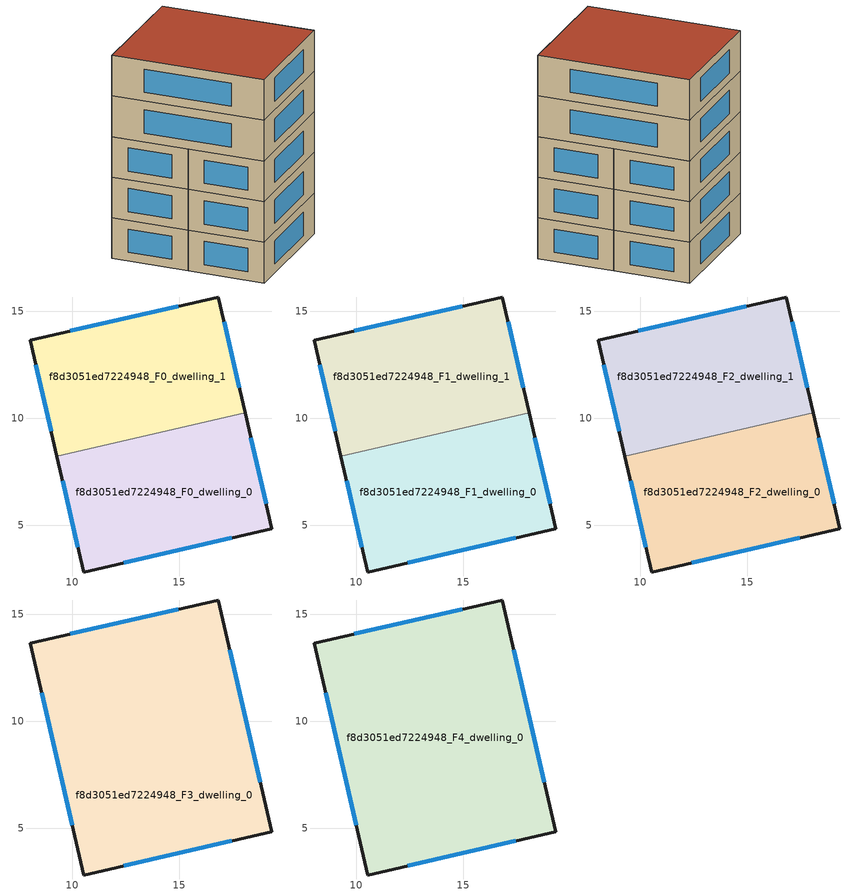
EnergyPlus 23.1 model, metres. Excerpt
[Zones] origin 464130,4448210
f8d3051ed7224948_F0_dwelling_0
 floor ground (EU_floor_Construction): 18.08,10.25 19.34,4.83 10.54,2.81 9.29,8.22 z0
 wall outside (EU_wall_Construction): 9.29,8.22 10.54,2.81 19.34,4.83 18.08,10.25 z0:3
 wall to f8d3051ed7224948_F0_dwelling_1 (EU_wall_Construction): 18.08,10.25 9.29,8.22 z0:3
 window (EU_Window_Construction): 19.07,5.99 18.35,9.09 / 12.42,3.24 17.45,4.4 / 9.56,7.06 10.27,3.97 z0.64:2.36
f8d3051ed7224948_F0_dwelling_1
 floor ground (EU_floor_Construction): 16.83,15.66 18.08,10.25 9.29,8.22 8.04,13.64 z0
 wall outside (EU_wall_Construction): 18.08,10.25 16.83,15.66 8.04,13.64 9.29,8.22 z0:3
 window (EU_Window_Construction): 14.95,15.22 9.92,14.07 / 17.82,11.41 17.1,14.5 / 8.31,12.48 9.02,9.38 z0.64:2.36
f8d3051ed7224948_F1_dwelling_0
 floor to f8d3051ed7224948_F0_dwelling_0 (EU_floor_Construction): 18.08,10.25 19.34,4.83 10.54,2.81 9.29,8.22 z3
 wall outside (EU_wall_Construction): 9.29,8.22 10.54,2.81 19.34,4.83 18.08,10.25 z3:6
 wall to f8d3051ed7224948_F1_dwelling_1 (EU_wall_Construction): 18.08,10.25 9.29,8.22 z3:6
 window (EU_Window_Construction): 19.07,5.99 18.35,9.09 / 12.42,3.24 17.45,4.4 / 9.56,7.06 10.27,3.97 z3.64:5.36
f8d3051ed7224948_F1_dwelling_1
 floor to f8d3051ed7224948_F0_dwelling_1 (EU_floor_Construction): 16.83,15.66 18.08,10.25 9.29,8.22 8.04,13.64 z3
 wall outside (EU_wall_Construction): 18.08,10.25 16.83,15.66 8.04,13.64 9.29,8.22 z3:6
 window (EU_Window_Construction): 14.95,15.22 9.92,14.07 / 17.82,11.41 17.1,14.5 / 8.31,12.48 9.02,9.38 z3.64:5.36
f8d3051ed7224948_F2_dwelling_0
 floor to f8d3051ed7224948_F1_dwelling_0 (EU_floor_Construction): 18.08,10.25 19.34,4.83 10.54,2.81 9.29,8.22 z6
 wall outside (EU_wall_Construction): 9.29,8.22 10.54,2.81 19.34,4.83 18.08,10.25 z6:9
 wall to f8d3051ed7224948_F2_dwelling_1 (EU_wall_Construction): 18.08,10.25 9.29,8.22 z6:9
 window (EU_Window_Construction): 19.07,5.99 18.35,9.09 / 12.42,3.24 17.45,4.4 / 9.56,7.06 10.27,3.97 z6.64:8.36
f8d3051ed7224948_F2_dwelling_1
 floor to f8d3051ed7224948_F1_dwelling_1 (EU_floor_Construction): 16.83,15.66 18.08,10.25 9.29,8.22 8.04,13.64 z6
 wall outside (EU_wall_Construction): 18.08,10.25 16.83,15.66 8.04,13.64 9.29,8.22 z6:9
 window (EU_Window_Construction): 14.95,15.22 9.92,14.07 / 17.82,11.41 17.1,14.5 / 8.31,12.48 9.02,9.38 z6.64:8.36
f8d3051ed7224948_F3_dwelling_0
 floor to f8d3051ed7224948_F2_dwelling_0 (EU_floor_Construction): 18.08,10.25 19.34,4.83 10.54,2.81 9.29,8.22 z9
 floor to f8d3051ed7224948_F2_dwelling_1 (EU_floor_Construction): 16.83,15.66 18.08,10.25 9.29,8.22 8.04,13.64 z9
 wall outside (EU_wall_Construction): 16.83,15.66 8.04,13.64 10.54,2.81 19.34,4.83 16.83,15.66 z9:12
 window (EU_Window_Construction): 14.95,15.22 9.92,14.07 / 18.8,7.15 17.37,13.34 / 12.42,3.24 17.45,4.4 / 8.57,11.32 10,5.13 z9.64:11.36
f8d3051ed7224948_F4_dwelling_0
 floor to f8d3051ed7224948_F3_dwelling_0 (EU_floor_Construction): 16.83,15.66 19.34,4.83 10.54,2.81 8.04,13.64 z12
 wall outside (EU_wall_Construction): 16.83,15.66 8.04,13.64 10.54,2.81 19.34,4.83 16.83,15.66 z12:15
 window (EU_Window_Construction): 14.95,15.22 9.92,14.07 / 18.8,7.15 17.37,13.34 / 12.42,3.24 17.45,4.4 / 8.57,11.32 10,5.13 z12.64:14.36
 roof outside (EU_roof_Construction): 19.34,4.83 16.83,15.66 8.04,13.64 10.54,2.81 z15
[Building]
EU S2 Campaign: North Axis=0; Terrain=City; Solar Distribution=FullExterior
[Site:Location]
Yerevan-Zvartnots.Intl.AP: Latitude=40.15; Longitude=44.383; Time Zone=4; Elevation=854
[SizingPeriod:WeatherFileDays]
AnnualSizingPeriod: Begin Month=1; Begin Day of Month=1; End Month=12; End Day of Month=31; Day of Week for Start Day=Monday; Use Weather File Daylight Saving Period=No; Use Weather File Rain and Snow Indicators=No
[MATERIAL]
EU_InternalMass_Material: Roughness=MediumRough; Thickness=0.1; Conductivity=1; Density=1800; Specific Heat=900; Thermal Absorptance=0.9; Solar Absorptance=0.7; Visible Absorptance=0.7
[MATERIAL:NOMASS] Roughness=MediumRough; Thermal Absorptance=0.9; Solar Absorptance=0.7; Visible Absorptance=0.7
Name | Thermal Resistance
EU_wall_NoMass | 1.05043
EU_roof_NoMass | 1.45357
EU_floor_NoMass | 0.478065
[WINDOWMATERIAL:SIMPLEGLAZINGSYSTEM]
EU_Window_SimpleGlazing: UFactor=2.5566; Solar Heat Gain Coefficient=0.75; Visible Transmittance=0.75
[CONSTRUCTION]
EU_wall_Construction: EU_wall_NoMass
EU_roof_Construction: EU_roof_NoMass
EU_floor_Construction: EU_floor_NoMass
EU_Window_Construction: EU_Window_SimpleGlazing
EU_InternalMass_Construction: EU_InternalMass_Material
[ZONE] Type=1; Multiplier=1; Ceiling Height=autocalculate; Floor Area=autocalculate; Part of Total Floor Area=Yes
Name | Volume
f8d3051ed7224948_F0_dwelling_0 | 150.439
f8d3051ed7224948_F1_dwelling_0; f8d3051ed7224948_F2_dwelling_0 | 150.44
f8d3051ed7224948_F3_dwelling_0 | 300.867
f8d3051ed7224948_F4_dwelling_0 | 300.873
f8d3051ed7224948_F0_dwelling_1; f8d3051ed7224948_F1_dwelling_1; f8d3051ed7224948_F2_dwelling_1 | 150.427
[INTERNALMASS] Construction=EU_InternalMass_Construction
Name | Zone or ZoneList | Surface Area
f8d3051ed7224948_F0_dwelling_0_EU_InternalMass | f8d3051ed7224948_F0_dwelling_0 | 50.1465
f8d3051ed7224948_F0_dwelling_1_EU_InternalMass | f8d3051ed7224948_F0_dwelling_1 | 50.1423
f8d3051ed7224948_F1_dwelling_0_EU_InternalMass | f8d3051ed7224948_F1_dwelling_0 | 50.1465
f8d3051ed7224948_F1_dwelling_1_EU_InternalMass | f8d3051ed7224948_F1_dwelling_1 | 50.1423
f8d3051ed7224948_F2_dwelling_0_EU_InternalMass | f8d3051ed7224948_F2_dwelling_0 | 50.1465
f8d3051ed7224948_F2_dwelling_1_EU_InternalMass | f8d3051ed7224948_F2_dwelling_1 | 50.1423
f8d3051ed7224948_F3_dwelling_0_EU_InternalMass | f8d3051ed7224948_F3_dwelling_0 | 100.291
f8d3051ed7224948_F4_dwelling_0_EU_InternalMass | f8d3051ed7224948_F4_dwelling_0 | 100.291
[OTHEREQUIPMENT] Fuel Type=Electricity; Design Level Calculation Method=Watts/Area; Power per Zone Floor Area=1; Fraction Latent=0; Fraction Radiant=0; Fraction Lost=0; Carbon Dioxide Generation Rate=0; EndUse Subcategory=EU_Step8_InternalGains
Name | Zone or ZoneList or Space or SpaceList | Schedule
EU_Step8_InternalGain_f8d3051ed7224948_F0_dwelling_0_f000 | f8d3051ed7224948_F0_dwelling_0 | EU_Step8_GainSchedule_f8d3051ed7224948_F0_dwelling_0_f000
EU_Step8_InternalGain_f8d3051ed7224948_F0_dwelling_1_f000 | f8d3051ed7224948_F0_dwelling_1 | EU_Step8_GainSchedule_f8d3051ed7224948_F0_dwelling_1_f000
EU_Step8_InternalGain_f8d3051ed7224948_F1_dwelling_0_f000 | f8d3051ed7224948_F1_dwelling_0 | EU_Step8_GainSchedule_f8d3051ed7224948_F1_dwelling_0_f000
EU_Step8_InternalGain_f8d3051ed7224948_F1_dwelling_1_f000 | f8d3051ed7224948_F1_dwelling_1 | EU_Step8_GainSchedule_f8d3051ed7224948_F1_dwelling_1_f000
EU_Step8_InternalGain_f8d3051ed7224948_F2_dwelling_0_f000 | f8d3051ed7224948_F2_dwelling_0 | EU_Step8_GainSchedule_f8d3051ed7224948_F2_dwelling_0_f000
EU_Step8_InternalGain_f8d3051ed7224948_F2_dwelling_1_f000 | f8d3051ed7224948_F2_dwelling_1 | EU_Step8_GainSchedule_f8d3051ed7224948_F2_dwelling_1_f000
EU_Step8_InternalGain_f8d3051ed7224948_F3_dwelling_0_f000 | f8d3051ed7224948_F3_dwelling_0 | EU_Step8_GainSchedule_f8d3051ed7224948_F3_dwelling_0_f000
EU_Step8_InternalGain_f8d3051ed7224948_F4_dwelling_0_f000 | f8d3051ed7224948_F4_dwelling_0 | EU_Step8_GainSchedule_f8d3051ed7224948_F4_dwelling_0_f000
[ZONEVENTILATION:DESIGNFLOWRATE] Schedule=EU_AlwaysOn; Design Flow Rate Calculation Method=AirChanges/Hour; Air Changes per Hour=0.557805; Ventilation Type=Natural; Fan Pressure Rise=0; Fan Total Efficiency=1; Constant Term Coefficient=1; Temperature Term Coefficient=0; Velocity Term Coefficient=0; Velocity Squared Term Coefficient=0; Minimum Indoor Temperature=-100; Maximum Indoor Temperature=100; Delta Temperature=-100; Minimum Outdoor Temperature=-100; Maximum Outdoor Temperature=100; Maximum Wind Speed=40
Name | Zone or ZoneList or Space or SpaceList
EU_ConstantAir_f8d3051ed7224948_F0_dwelling_0 | f8d3051ed7224948_F0_dwelling_0
EU_ConstantAir_f8d3051ed7224948_F0_dwelling_1 | f8d3051ed7224948_F0_dwelling_1
EU_ConstantAir_f8d3051ed7224948_F1_dwelling_0 | f8d3051ed7224948_F1_dwelling_0
EU_ConstantAir_f8d3051ed7224948_F1_dwelling_1 | f8d3051ed7224948_F1_dwelling_1
EU_ConstantAir_f8d3051ed7224948_F2_dwelling_0 | f8d3051ed7224948_F2_dwelling_0
EU_ConstantAir_f8d3051ed7224948_F2_dwelling_1 | f8d3051ed7224948_F2_dwelling_1
EU_ConstantAir_f8d3051ed7224948_F3_dwelling_0 | f8d3051ed7224948_F3_dwelling_0
EU_ConstantAir_f8d3051ed7224948_F4_dwelling_0 | f8d3051ed7224948_F4_dwelling_0
[HVACTEMPLATE:THERMOSTAT] Constant Heating Setpoint=20; Constant Cooling Setpoint=50
EU_HeatOnly_f8d3051ed7224948_F0_dwelling_0; EU_HeatOnly_f8d3051ed7224948_F0_dwelling_1; EU_HeatOnly_f8d3051ed7224948_F1_dwelling_0; EU_HeatOnly_f8d3051ed7224948_F1_dwelling_1; EU_HeatOnly_f8d3051ed7224948_F2_dwelling_0; EU_HeatOnly_f8d3051ed7224948_F2_dwelling_1; EU_HeatOnly_f8d3051ed7224948_F3_dwelling_0; EU_HeatOnly_f8d3051ed7224948_F4_dwelling_0
[HVACTEMPLATE:ZONE:IDEALLOADSAIRSYSTEM] System Availability Schedule=EU_AlwaysOn; Maximum Heating Supply Air Temperature=50; Minimum Cooling Supply Air Temperature=13; Maximum Heating Supply Air Humidity Ratio=0.0156; Minimum Cooling Supply Air Humidity Ratio=0.0077; Heating Limit=NoLimit; Cooling Limit=NoLimit; Heating Availability Schedule=EU_AlwaysOn; Cooling Availability Schedule=EU_CoolingOff; Dehumidification Control Type=ConstantSensibleHeatRatio; Cooling Sensible Heat Ratio=0.7; Dehumidification Setpoint=60; Humidification Control Type=None; Humidification Setpoint=30; Outdoor Air Method=None; Outdoor Air Flow Rate per Person=0.00944; Outdoor Air Flow Rate per Zone Floor Area=0; Outdoor Air Flow Rate per Zone=0; Demand Controlled Ventilation Type=None; Outdoor Air Economizer Type=NoEconomizer; Heat Recovery Type=None; Sensible Heat Recovery Effectiveness=0.7; Latent Heat Recovery Effectiveness=0.65
Name | Template Thermostat
f8d3051ed7224948_F0_dwelling_0 | EU_HeatOnly_f8d3051ed7224948_F0_dwelling_0
f8d3051ed7224948_F0_dwelling_1 | EU_HeatOnly_f8d3051ed7224948_F0_dwelling_1
f8d3051ed7224948_F1_dwelling_0 | EU_HeatOnly_f8d3051ed7224948_F1_dwelling_0
f8d3051ed7224948_F1_dwelling_1 | EU_HeatOnly_f8d3051ed7224948_F1_dwelling_1
f8d3051ed7224948_F2_dwelling_0 | EU_HeatOnly_f8d3051ed7224948_F2_dwelling_0
f8d3051ed7224948_F2_dwelling_1 | EU_HeatOnly_f8d3051ed7224948_F2_dwelling_1
f8d3051ed7224948_F3_dwelling_0 | EU_HeatOnly_f8d3051ed7224948_F3_dwelling_0
f8d3051ed7224948_F4_dwelling_0 | EU_HeatOnly_f8d3051ed7224948_F4_dwelling_0
[SIZING:ZONE] Zone Cooling Design Supply Air Temperature Input Method=SupplyAirTemperature; Zone Cooling Design Supply Air Temperature=13; Zone Heating Design Supply Air Temperature Input Method=SupplyAirTemperature; Zone Heating Design Supply Air Temperature=50; Zone Cooling Design Supply Air Humidity Ratio=0.008; Zone Heating Design Supply Air Humidity Ratio=0.008; Cooling Design Air Flow Method=DesignDay; Cooling Design Air Flow Rate=0; Cooling Minimum Air Flow per Zone Floor Area=0.000762; Cooling Minimum Air Flow=0; Cooling Minimum Air Flow Fraction=0.2; Heating Design Air Flow Method=DesignDay; Heating Design Air Flow Rate=0; Heating Maximum Air Flow per Zone Floor Area=0.002032; Heating Maximum Air Flow=0.141576; Heating Maximum Air Flow Fraction=0.3; Account for Dedicated Outdoor Air System=No; Dedicated Outdoor Air System Control Strategy=NeutralSupplyAir; Dedicated Outdoor Air Low Setpoint Temperature for Design=autosize; Dedicated Outdoor Air High Setpoint Temperature for Design=autosize; Zone Load Sizing Method=Sensible Load Only No Latent Load; Zone Latent Cooling Design Supply Air Humidity Ratio Input Method=HumidityRatioDifference; Zone Cooling Design Supply Air Humidity Ratio Difference=0.005; Zone Latent Heating Design Supply Air Humidity Ratio Input Method=HumidityRatioDifference; Zone Humidification Design Supply Air Humidity Ratio Difference=0.005
f8d3051ed7224948_F0_dwelling_0; f8d3051ed7224948_F0_dwelling_1; f8d3051ed7224948_F1_dwelling_0; f8d3051ed7224948_F1_dwelling_1; f8d3051ed7224948_F2_dwelling_0; f8d3051ed7224948_F2_dwelling_1; f8d3051ed7224948_F3_dwelling_0; f8d3051ed7224948_F4_dwelling_0
[SCHEDULE:CONSTANT]
Name | Hourly Value
EU_AlwaysOn | 1
EU_CoolingOff | 0
[SCHEDULE:FILE] Column Number=1; Rows to Skip at Top=0; Number of Hours of Data=8760; Column Separator=Comma; Interpolate to Timestep=No; Minutes per Item=60; Adjust Schedule for Daylight Savings=Yes
Name | File
EU_Step8_GainSchedule_f8d3051ed7224948_F0_dwelling_0_f000 | ../../schedules/f8d3051ed7224948/f8d3051ed7224948_F0_dwelling_0_f000_gain.csv
EU_Step8_GainSchedule_f8d3051ed7224948_F0_dwelling_1_f000 | ../../schedules/f8d3051ed7224948/f8d3051ed7224948_F0_dwelling_1_f000_gain.csv
EU_Step8_GainSchedule_f8d3051ed7224948_F1_dwelling_0_f000 | ../../schedules/f8d3051ed7224948/f8d3051ed7224948_F1_dwelling_0_f000_gain.csv
EU_Step8_GainSchedule_f8d3051ed7224948_F1_dwelling_1_f000 | ../../schedules/f8d3051ed7224948/f8d3051ed7224948_F1_dwelling_1_f000_gain.csv
EU_Step8_GainSchedule_f8d3051ed7224948_F2_dwelling_0_f000 | ../../schedules/f8d3051ed7224948/f8d3051ed7224948_F2_dwelling_0_f000_gain.csv
EU_Step8_GainSchedule_f8d3051ed7224948_F2_dwelling_1_f000 | ../../schedules/f8d3051ed7224948/f8d3051ed7224948_F2_dwelling_1_f000_gain.csv
EU_Step8_GainSchedule_f8d3051ed7224948_F3_dwelling_0_f000 | ../../schedules/f8d3051ed7224948/f8d3051ed7224948_F3_dwelling_0_f000_gain.csv
EU_Step8_GainSchedule_f8d3051ed7224948_F4_dwelling_0_f000 | ../../schedules/f8d3051ed7224948/f8d3051ed7224948_F4_dwelling_0_f000_gain.csv
